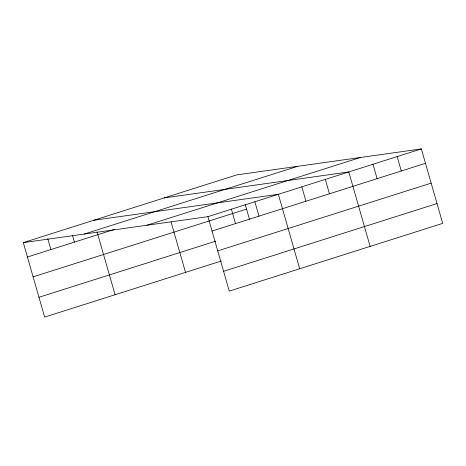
<?xml version="1.0" encoding="UTF-8"?>
<svg xmlns="http://www.w3.org/2000/svg" width="466" height="466" viewBox="0 0 466 466"><rect width="100%" height="100%" fill="white"/><g stroke="black" fill="none" stroke-linecap="round" stroke-linejoin="round"><path stroke-width="0.7" d="M23.3 242.629L236.734 174.89L421.351 148.91L442.7 223.371L229.266 291.11L207.912 216.655L23.3 242.629L44.649 317.09L221.455 260.972M84.224 234.06L297.658 166.315M27.43 257.028L114.432 229.412M146.994 225.224L360.428 157.485M207.912 216.655L421.351 148.91M33.109 276.851L246.549 209.106M212.042 231.049L425.475 163.31M38.969 297.267L215.775 241.155M217.727 250.871L431.161 183.132M223.581 271.294L437.015 203.549M164.166 197.922L348.784 171.942L370.132 246.403M93.736 220.272L278.348 194.299L299.696 268.76M397.16 156.588L401.29 170.987M372.969 164.265L377.099 178.664M325.303 179.393L329.433 193.792M301.828 186.849L305.952 201.242M254.867 201.749L258.997 216.148M245.174 204.324L249.473 219.317M231.392 209.199L235.522 223.598M171.039 221.886L185.52 272.377M97.074 231.934L115.085 294.733M72.416 235.272L74.385 242.128M47.759 238.609L50.905 249.578"/></g></svg>
